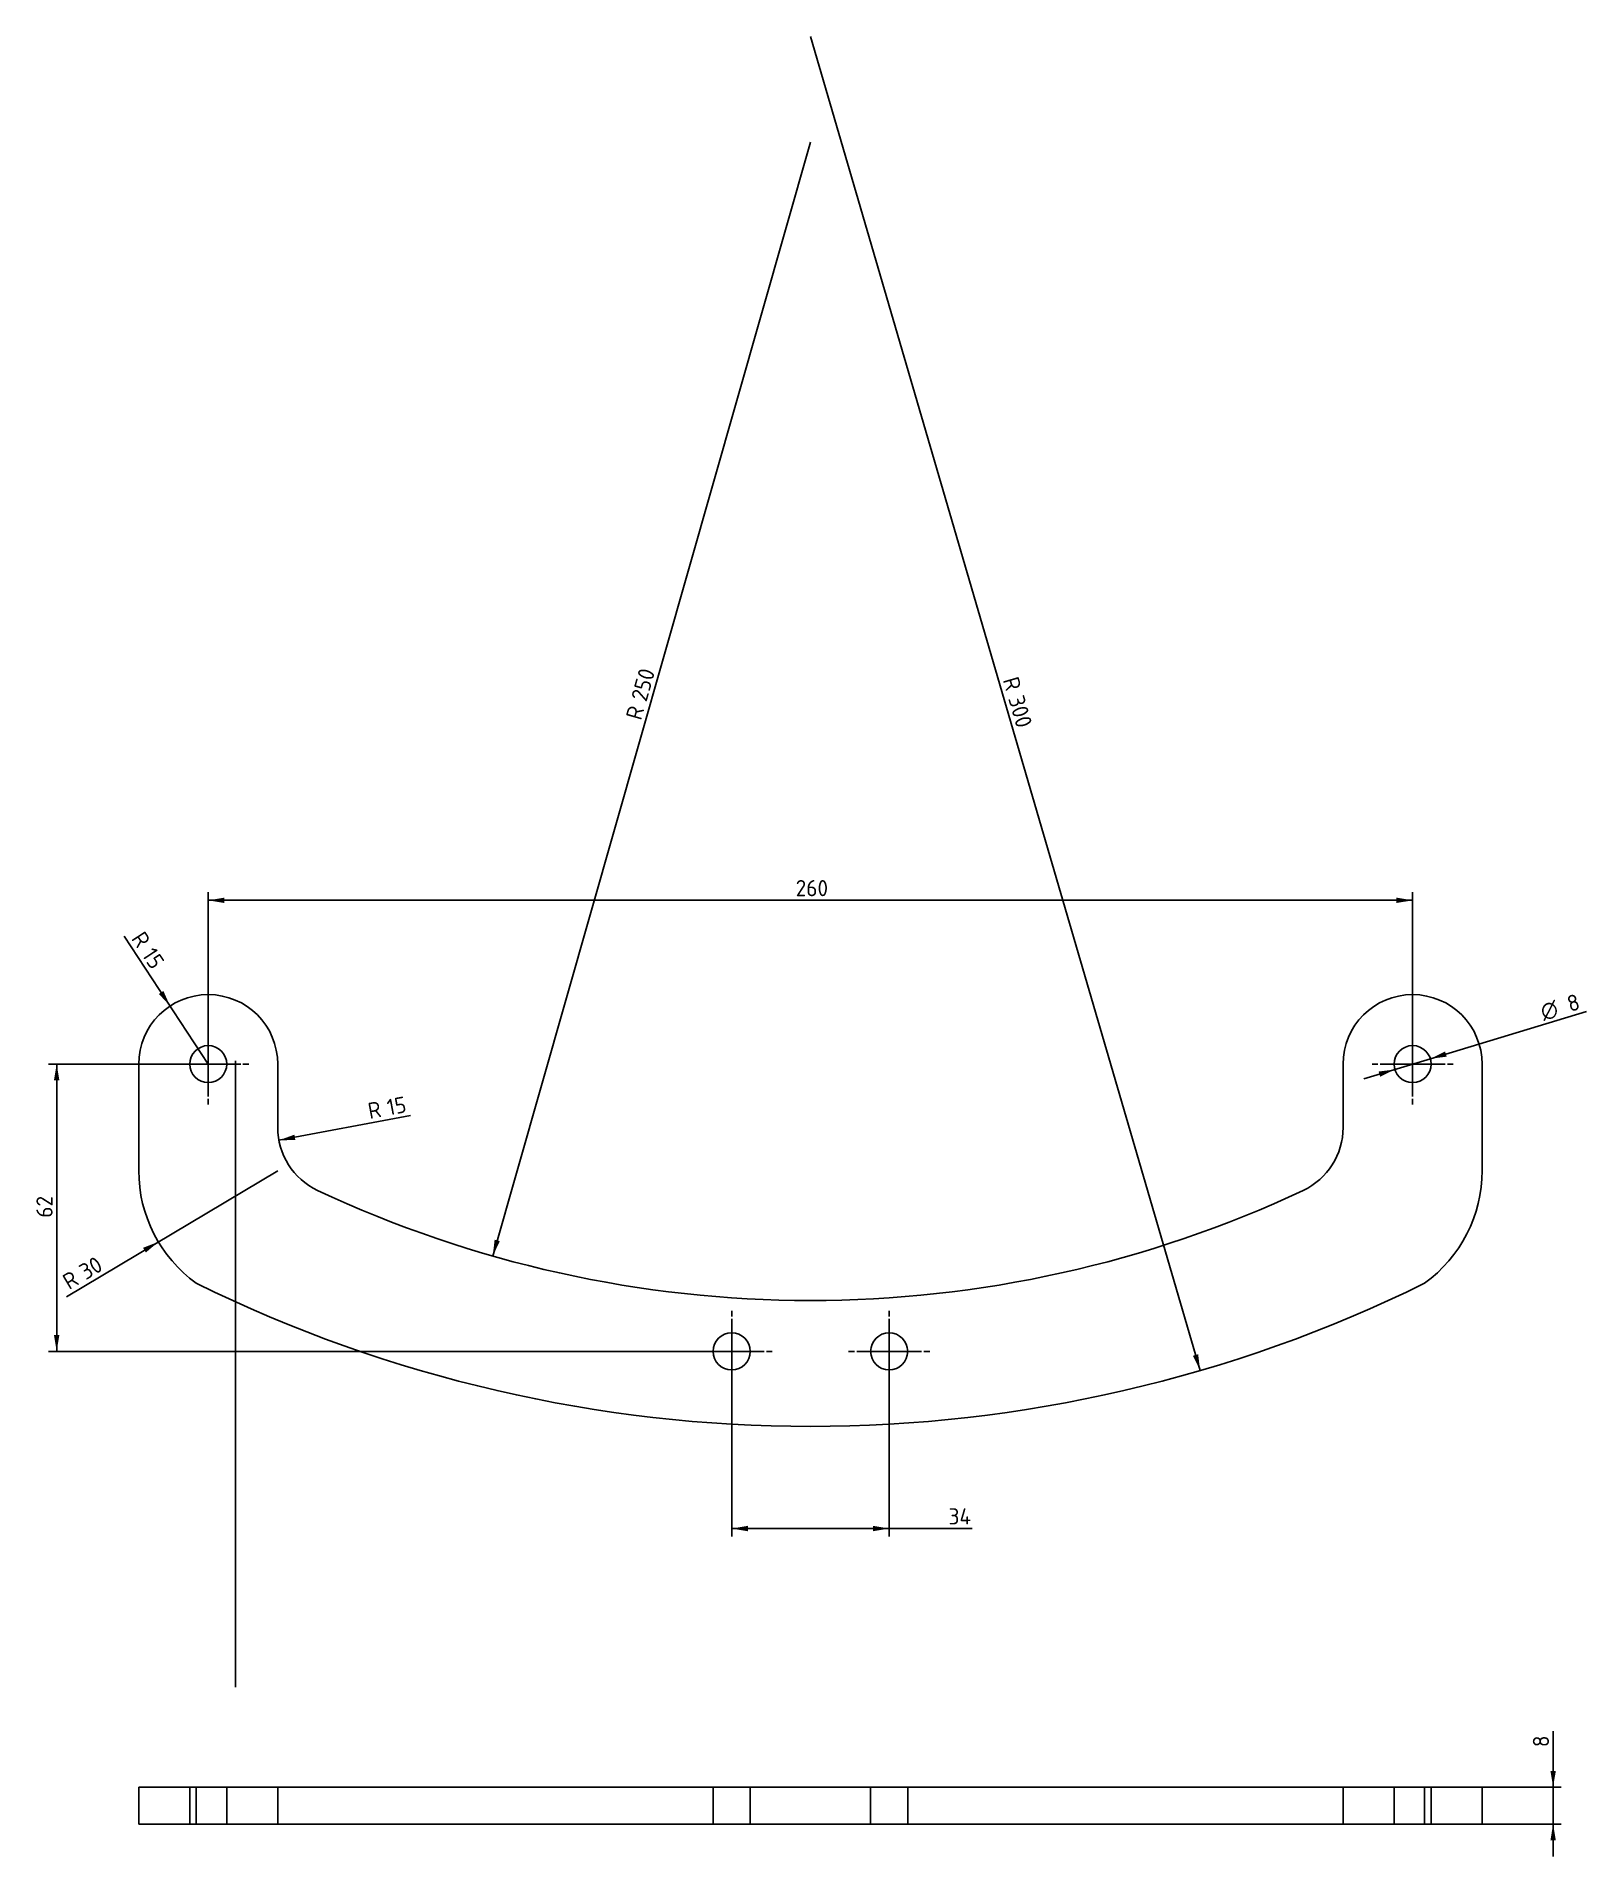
# Model space of a CAD drawing. Header units: millimetres. Extents: x 140 to 475, y 15 to 408.
import ezdxf
from ezdxf.enums import TextEntityAlignment as Align
from ezdxf.lldxf.tags import DXFTag

# ---------------------------------------------------------------- set-up
doc = ezdxf.new("R2010")
doc.units = ezdxf.units.MM
for name, color, linetype in [('Default', 7, 'Continuous'), ('Maße', 7, 'Continuous'), ('UNTERFAHRSCHUTZ_', 7, 'Continuous')]:
    doc.layers.add(name, color=color, linetype=linetype)
doc.styles.add('SEACAD_Solid_Edge_ISO', font='seiso.ttf')
doc.styles.add('SEACAD_Solid_Edge_ISO1_Symbols', font='semeci1.ttf')
tags = doc.linetypes.add('CENTER2', pattern=[28.575, 19.05, -3.175, 3.175, -3.175]).pattern_tags.tags
tags[10:11] = [DXFTag(74, 4), DXFTag(75, 0), DXFTag(340, '0'), DXFTag(46, 0.0), DXFTag(50, 0.0), DXFTag(44, 0.0), DXFTag(45, 0.0)]
tags[8:9] = [DXFTag(74, 4), DXFTag(75, 0), DXFTag(340, '0'), DXFTag(46, 0.0), DXFTag(50, 0.0), DXFTag(44, 0.0), DXFTag(45, 0.0)]
tags[6:7] = [DXFTag(74, 4), DXFTag(75, 0), DXFTag(340, '0'), DXFTag(46, 0.0), DXFTag(50, 0.0), DXFTag(44, 0.0), DXFTag(45, 0.0)]
tags[4:5] = [DXFTag(74, 4), DXFTag(75, 0), DXFTag(340, '0'), DXFTag(46, 0.0), DXFTag(50, 0.0), DXFTag(44, 0.0), DXFTag(45, 0.0)]
doc.dimstyles.new('ISO', dxfattribs={"dimtxt": 3.5, "dimasz": 3.5, "dimexe": 1.75, "dimexo": 0, "dimgap": 1.75, "dimtad": 1, "dimtxsty": 'SEACAD_Solid_Edge_ISO', "dimblk1": '_SE_FILLED', "dimblk2": '_SE_FILLED', "dimsah": 1, "dimcen": 1.75, "dimadec": 0, "dimazin": 0, "dimtfac": 1, "dimtmove": 0, "dimatfit": 3, "dimfxl": 1, "dimtolj": 1, "dimarcsym": 0})

# ---------------------------------------------------------------- blocks, each defined once
blk = doc.blocks.new('SEANNOT_GROUP')
at = {"layer": 'Maße', "color": 7, "linetype": 'CENTER2'}
for p, q in [((177.51, 194.91), (177.51, 193.66)), ((177.51, 193.16), (177.51, 179.16)), ((168.76, 186.16), (170.01, 186.16)), ((184.51, 186.16), (170.51, 186.16)), ((186.26, 186.16), (185.01, 186.16)), ((177.51, 177.41), (177.51, 178.66))]:
    blk.add_line(p, q, dxfattribs=at)
blk = doc.blocks.new('SEANNOT_GROUP1')
at = {"layer": 'Maße', "color": 7, "linetype": 'CENTER2'}
for p, q in [((290.51, 132.91), (290.51, 131.66)), ((290.51, 131.16), (290.51, 117.16)), ((281.76, 124.16), (283.01, 124.16)), ((297.51, 124.16), (283.51, 124.16)), ((299.26, 124.16), (298.01, 124.16)), ((290.51, 115.41), (290.51, 116.66))]:
    blk.add_line(p, q, dxfattribs=at)
blk = doc.blocks.new('SEANNOT_GROUP2')
at = {"layer": 'Maße', "color": 7, "linetype": 'CENTER2'}
for p, q in [((324.51, 132.91), (324.51, 131.66)), ((324.51, 131.16), (324.51, 117.16)), ((315.76, 124.16), (317.01, 124.16)), ((331.51, 124.16), (317.51, 124.16)), ((333.26, 124.16), (332.01, 124.16)), ((324.51, 115.41), (324.51, 116.66))]:
    blk.add_line(p, q, dxfattribs=at)
blk = doc.blocks.new('SEANNOT_GROUP3')
at = {"layer": 'Maße', "color": 7, "linetype": 'CENTER2'}
for p, q in [((437.51, 194.91), (437.51, 193.66)), ((437.51, 193.16), (437.51, 179.16)), ((428.76, 186.16), (430.01, 186.16)), ((444.51, 186.16), (430.51, 186.16)), ((446.26, 186.16), (445.01, 186.16)), ((437.51, 177.41), (437.51, 178.66))]:
    blk.add_line(p, q, dxfattribs=at)
blk = doc.blocks.new('SEANNOT_GROUP4')
at = {"layer": 'Maße', "color": 7, "linetype": 'CENTER2'}
blk.add_line((183.41, 51.72), (183.41, 186.87), dxfattribs=at)
blk = doc.blocks.new('SE')
at = {"layer": 'UNTERFAHRSCHUTZ_', "color": 7, "linetype": 'Continuous'}
for p, q in [((162.51, 30.12), (192.51, 30.12)), ((162.51, 30.12), (162.51, 22.12)), ((173.51, 30.12), (173.51, 22.12)), ((174.92, 30.12), (174.92, 22.12)), ((181.51, 22.12), (181.51, 30.12)), ((192.51, 30.12), (201.13, 30.12)), ((192.51, 30.12), (192.51, 22.12)), ((201.13, 30.12), (413.89, 30.12)), ((286.51, 30.12), (286.51, 22.12)), ((294.51, 22.12), (294.51, 30.12)), ((320.51, 30.12), (320.51, 22.12)), ((328.51, 22.12), (328.51, 30.12)), ((413.89, 30.12), (422.51, 30.12)), ((422.51, 30.12), (452.51, 30.12)), ((422.51, 30.12), (422.51, 22.12)), ((433.51, 30.12), (433.51, 22.12)), ((440.1, 30.12), (440.1, 22.12)), ((441.51, 22.12), (441.51, 30.12)), ((452.51, 30.12), (452.51, 22.12)), ((162.51, 22.12), (192.51, 22.12)), ((192.51, 22.12), (201.13, 22.12)), ((201.13, 22.12), (413.89, 22.12)), ((413.89, 22.12), (422.51, 22.12)), ((422.51, 22.12), (452.51, 22.12))]:
    blk.add_line(p, q, dxfattribs=at)
blk = doc.blocks.new('SE1')
at = {"layer": 'UNTERFAHRSCHUTZ_', "color": 7, "linetype": 'Continuous'}
for p, q in [((162.51, 163.16), (162.51, 186.16)), ((192.51, 186.16), (192.51, 172.48)), ((422.51, 172.48), (422.51, 186.16)), ((452.51, 186.16), (452.51, 163.16))]:
    blk.add_line(p, q, dxfattribs=at)
for centre in [(177.51, 186.16), (437.51, 186.16), (290.51, 124.16), (324.51, 124.16)]:
    blk.add_circle(centre, 4, dxfattribs=at)
for centre, radius, start, end in [((177.51, 186.16), 15, 0, 180), ((437.51, 186.16), 15, 0, 180), ((207.51, 172.48), 15, 180, 244.8157), ((407.51, 172.48), 15, 295.1843, 0), ((192.51, 163.16), 30, 180, 234.0961), ((422.51, 163.16), 30, 305.9039, 0), ((307.51, 385.14), 250, 244.8157, 295.1843), ((307.51, 407.97), 300, 243.77, 296.23)]:
    blk.add_arc(centre, radius, start, end, dxfattribs=at)
blk = doc.blocks.new('DMBLK147')
at = {"layer": 'Maße', "linetype": 'Continuous'}
for points in [[(294.01, 85.34), (294.01, 86.51), (290.51, 85.92)], [(321.01, 85.34), (324.51, 85.92), (321.01, 86.51)]]:
    blk.add_hatch(color=7, dxfattribs=at).paths.add_polyline_path(points)
at = {"layer": 'Maße', "color": 7, "linetype": 'Continuous'}
for p, q in [((290.51, 124.16), (290.51, 84.17)), ((324.51, 124.16), (324.51, 84.17)), ((290.51, 85.92), (342.45, 85.92))]:
    blk.add_line(p, q, dxfattribs=at)
at = {"layer": 'Maße', "color": 7, "linetype": 'Continuous', "style": 'SEACAD_Solid_Edge_ISO'}
blk.add_text('34', height=3.5, dxfattribs=at).set_placement((337.33, 90.3), align=Align.TOP_LEFT)
blk = doc.blocks.new('_SE_FILLED')
at = {"color": 0}
blk.add_line((0, 0), (-1, 0), dxfattribs=at)
blk.add_solid([(0, 0), (-1, -0.1665), (-1, 0.1665), (0, 0)], dxfattribs=at)
blk = doc.blocks.new('DMBLK148')
at = {"layer": 'Maße', "linetype": 'Continuous'}
for points in [[(181.01, 222.09), (177.51, 221.51), (181.01, 220.93)], [(434.01, 222.09), (434.01, 220.93), (437.51, 221.51)]]:
    blk.add_hatch(color=7, dxfattribs=at).paths.add_polyline_path(points)
at = {"layer": 'Maße', "color": 7, "linetype": 'Continuous'}
for p, q in [((177.51, 186.16), (177.51, 223.26)), ((177.51, 221.51), (437.51, 221.51)), ((437.51, 186.16), (437.51, 223.26))]:
    blk.add_line(p, q, dxfattribs=at)
at = {"layer": 'Maße', "color": 7, "linetype": 'Continuous', "style": 'SEACAD_Solid_Edge_ISO'}
blk.add_text('260', height=3.5, dxfattribs=at).set_placement((304.33, 225.89), align=Align.TOP_LEFT)
blk = doc.blocks.new('DMBLK149')
at = {"layer": 'Maße', "linetype": 'Continuous'}
for points in [[(144.2, 182.66), (145.37, 182.66), (144.79, 186.16)], [(144.2, 127.66), (144.79, 124.16), (145.37, 127.66)]]:
    blk.add_hatch(color=7, dxfattribs=at).paths.add_polyline_path(points)
at = {"layer": 'Maße', "color": 7, "linetype": 'Continuous'}
for p, q in [((177.51, 186.16), (143.04, 186.16)), ((144.79, 186.16), (144.79, 124.16)), ((290.51, 124.16), (143.04, 124.16))]:
    blk.add_line(p, q, dxfattribs=at)
at = {"layer": 'Maße', "color": 7, "linetype": 'Continuous', "style": 'SEACAD_Solid_Edge_ISO'}
blk.add_text('62', height=3.5, rotation=90, dxfattribs=at).set_placement((140.41, 153.01), align=Align.TOP_LEFT)
blk = doc.blocks.new('DMBLK150')
at = {"layer": 'Maße', "linetype": 'Continuous'}
blk.add_hatch(color=7, dxfattribs=at).paths.add_polyline_path([(164.04, 145.5), (166.74, 147.8), (163.44, 146.51)])
at = {"layer": 'Maße', "color": 7, "linetype": 'Continuous'}
blk.add_line((192.51, 163.16), (146.88, 135.95), dxfattribs=at)
at = {"layer": 'Maße', "color": 7, "linetype": 'Continuous', "style": 'SEACAD_Solid_Edge_ISO'}
for s, p in [('30', (149.27, 142.47)), ('R', (145.69, 140.34))]:
    blk.add_text(s, height=3.5, rotation=30.8025, dxfattribs=at).set_placement(p, align=Align.TOP_LEFT)
blk = doc.blocks.new('DMBLK151')
at = {"layer": 'Maße', "linetype": 'Continuous'}
blk.add_hatch(color=7, dxfattribs=at).paths.add_polyline_path([(240.45, 147.94), (239.33, 148.26), (238.93, 144.73)])
at = {"layer": 'Maße', "color": 7, "linetype": 'Continuous'}
blk.add_line((307.51, 385.14), (238.93, 144.73), dxfattribs=at)
at = {"layer": 'Maße', "color": 7, "linetype": 'Continuous', "style": 'SEACAD_Solid_Edge_ISO'}
for s, p in [('250', (268.73, 265.16)), ('R', (267.59, 261.15))]:
    blk.add_text(s, height=3.5, rotation=74.0775, dxfattribs=at).set_placement(p, align=Align.TOP_LEFT)
blk = doc.blocks.new('DMBLK152')
at = {"layer": 'Maße', "linetype": 'Continuous'}
blk.add_hatch(color=7, dxfattribs=at).paths.add_polyline_path([(391.22, 123.53), (390.1, 123.2), (391.64, 120.01)])
at = {"layer": 'Maße', "color": 7, "linetype": 'Continuous'}
blk.add_line((307.51, 407.97), (391.64, 120.01), dxfattribs=at)
at = {"layer": 'Maße', "color": 7, "linetype": 'Continuous', "style": 'SEACAD_Solid_Edge_ISO'}
for s, p in [('R', (352.35, 270.08)), ('300', (353.52, 266.08))]:
    blk.add_text(s, height=3.5, rotation=286.2855, dxfattribs=at).set_placement(p, align=Align.TOP_LEFT)
blk = doc.blocks.new('DMBLK153')
at = {"layer": 'Maße', "linetype": 'Continuous'}
for points in [[(444.52, 188.89), (441.34, 187.32), (444.86, 187.77)], [(430.16, 184.55), (430.5, 183.43), (433.68, 185)]]:
    blk.add_hatch(color=7, dxfattribs=at).paths.add_polyline_path(points)
at = {"layer": 'Maße', "color": 7, "linetype": 'Continuous'}
for p, q in [((441.34, 187.32), (475.07, 197.53)), ((426.98, 182.97), (441.34, 187.32))]:
    blk.add_line(p, q, dxfattribs=at)
for s, style, p in [('8', 'SEACAD_Solid_Edge_ISO', (470.5, 200.71)), ('O', 'SEACAD_Solid_Edge_ISO1_Symbols', (464.76, 198.98))]:
    blk.add_text(s, height=3.5, rotation=16.8352, dxfattribs=dict(at, style=style)).set_placement(p, align=Align.TOP_LEFT)
blk = doc.blocks.new('DMBLK154')
at = {"layer": 'Maße', "linetype": 'Continuous'}
blk.add_hatch(color=7, dxfattribs=at).paths.add_polyline_path([(196.32, 169.78), (196.1, 170.93), (192.77, 169.71)])
at = {"layer": 'Maße', "color": 7, "linetype": 'Continuous'}
blk.add_line((221.19, 175.05), (192.77, 169.71), dxfattribs=at)
at = {"layer": 'Maße', "color": 7, "linetype": 'Continuous', "style": 'SEACAD_Solid_Edge_ISO'}
for s, p in [('R', (211.72, 177.72)), ('15', (215.82, 178.49))]:
    blk.add_text(s, height=3.5, rotation=10.6519, dxfattribs=at).set_placement(p, align=Align.TOP_LEFT)
blk = doc.blocks.new('DMBLK155')
at = {"layer": 'Maße', "linetype": 'Continuous'}
blk.add_hatch(color=7, dxfattribs=at).paths.add_polyline_path([(166.86, 201.3), (169.27, 198.69), (167.83, 201.94)])
at = {"layer": 'Maße', "color": 7, "linetype": 'Continuous'}
blk.add_line((177.51, 186.16), (159.35, 213.77), dxfattribs=at)
at = {"layer": 'Maße', "color": 7, "linetype": 'Continuous', "style": 'SEACAD_Solid_Edge_ISO'}
for s, p in [('R', (163.68, 215.15)), ('15', (165.97, 211.67))]:
    blk.add_text(s, height=3.5, rotation=303.3268, dxfattribs=at).set_placement(p, align=Align.TOP_LEFT)
blk = doc.blocks.new('DMBLK156')
at = {"layer": 'Maße', "linetype": 'Continuous'}
for points in [[(468.43, 33.62), (467.26, 33.62), (467.84, 30.12)], [(468.43, 18.62), (467.84, 22.12), (467.26, 18.62)]]:
    blk.add_hatch(color=7, dxfattribs=at).paths.add_polyline_path(points)
at = {"layer": 'Maße', "color": 7, "linetype": 'Continuous'}
for p, q in [((467.84, 42.19), (467.84, 15.12)), ((452.51, 30.12), (469.59, 30.12)), ((452.51, 22.12), (469.59, 22.12))]:
    blk.add_line(p, q, dxfattribs=at)
at = {"layer": 'Maße', "color": 7, "linetype": 'Continuous', "style": 'SEACAD_Solid_Edge_ISO'}
blk.add_text('8', height=3.5, rotation=90, dxfattribs=at).set_placement((463.47, 38.74), align=Align.TOP_LEFT)

msp = doc.modelspace()

# ---------------------------------------------------------------- block references
at = {"layer": 'Default'}
for name in ['SE1', 'SE']:
    msp.add_blockref(name, (0, 0), dxfattribs=at)
at = {"layer": 'Maße'}
for name in ['SEANNOT_GROUP', 'SEANNOT_GROUP3', 'SEANNOT_GROUP4', 'SEANNOT_GROUP1', 'SEANNOT_GROUP2']:
    msp.add_blockref(name, (0, 0), dxfattribs=at)

# ---------------------------------------------------------------- dimensions: what is measured, and where the dimension line sits
at = {"layer": 'Maße', "color": 7, "linetype": 'Continuous'}
for center, mpoint, picture, middle in [((307.511, 407.968), (391.638, 120.005), 'DMBLK152', (349.574, 263.987)), ((307.511, 385.14), (238.927, 144.732), 'DMBLK151', (273.219, 264.936)), ((177.511, 186.16), (169.27, 198.694), 'DMBLK155', (164.87, 205.385)), ((207.511, 172.479), (192.769, 169.706), 'DMBLK154', (211.328, 173.197)), ((192.511, 163.16), (166.743, 147.798), 'DMBLK150', (155.91, 141.34))]:
    dim = msp.add_radius_dim(center=center, mpoint=mpoint, text='\\A1;<>', dimstyle='ISO', override={"dimtad": 0, "dimtih": 1, "dimtoh": 1}, dxfattribs=at)
    dim.commit()
    dim.dimension.update_dxf_attribs({"geometry": picture, "text_midpoint": middle, "dimtype": 164})
for base, p1, p2, angle, picture, middle, dimtype in [((177.511, 221.51), (177.511, 186.16), (437.511, 186.16), 0, 'DMBLK148', (307.511, 221.51), 161), ((144.786, 124.16), (177.511, 186.16), (290.511, 124.16), 90, 'DMBLK149', (144.786, 155.16), 160), ((290.511, 85.922), (290.511, 124.16), (324.511, 124.16), 0, 'DMBLK147', (336.1, 85.922), 161), ((467.842, 30.119), (452.511, 30.119), (452.511, 22.119), 270, 'DMBLK156', (467.842, 37.512), 161)]:
    dim = msp.add_linear_dim(base=base, p1=p1, p2=p2, angle=angle, text='\\A1;<>', dimstyle='ISO', dxfattribs=at)
    dim.commit()
    dim.dimension.update_dxf_attribs({"geometry": picture, "text_midpoint": middle, "dimtype": dimtype})
dim = msp.add_diameter_dim_2p(p1=(433.682, 185.002), p2=(441.339, 187.319), text='\\A1;<>', dimstyle='ISO', override={"dimtmove": 1}, dxfattribs=at)
dim.commit()
dim.dimension.update_dxf_attribs({"geometry": 'DMBLK153', "text_midpoint": (464.855, 194.434), "dimtype": 163})

doc.saveas('drawing.dxf')
